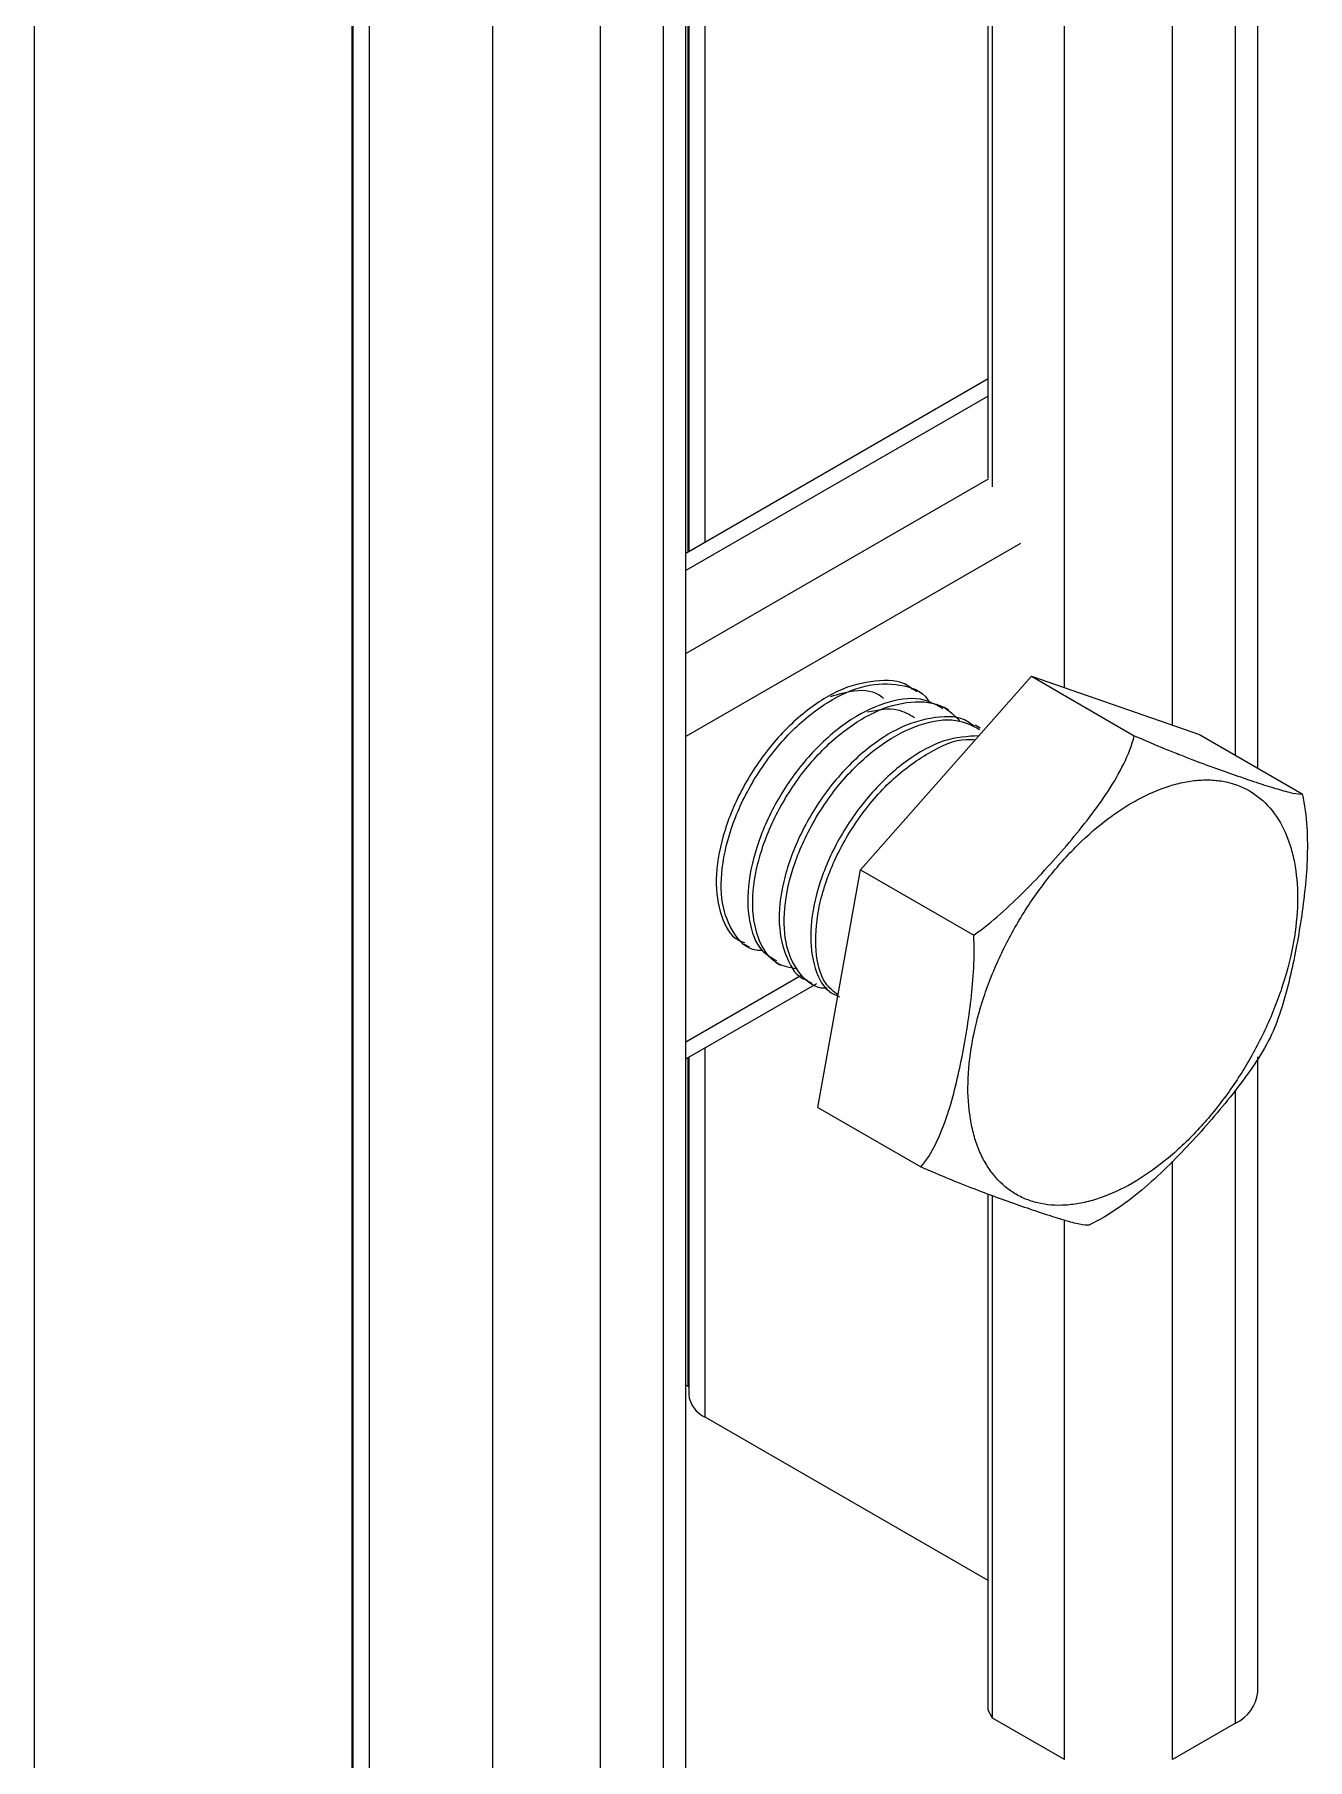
# Model space of a CAD drawing. Extents: x -976302 to -776254, y 5665 to 231437.
# Drawn here: x -791760.4 to -791508.5, y 90340.4 to 90681.8 of the extents above; entities that cross this region are included whole.
import ezdxf

# ---------------------------------------------------------------- set-up
doc = ezdxf.new("R2010")
doc.units = 0
doc.header["$LTSCALE"] = 1000
doc.header["$MEASUREMENT"] = 0
doc.layers.add('暖通', color=7, linetype='Continuous')

msp = doc.modelspace()

# ---------------------------------------------------------------- linework, layer by layer
at = {"layer": '暖通', "color": 7}
for p, q in [((-791760.37, 90331.58), (-791760.37, 91564.23)), ((-791760.37, 90331.58), (-791760.37, 91564.23)), ((-791697.48, 90295.27), (-791697.48, 91527.92)), ((-791697.48, 90295.27), (-791697.48, 91527.92)), ((-791697.35, 91526.38), (-791697.35, 90293.74)), ((-791697.35, 91526.38), (-791697.35, 90293.74)), ((-791694.11, 90289.22), (-791694.11, 91521.86)), ((-791694.11, 90289.22), (-791694.11, 91521.86)), ((-791631.46, 90288.47), (-791631.46, 91521.12)), ((-791631.46, 90288.47), (-791631.46, 91521.12)), ((-791635.88, 90282.31), (-791635.88, 91514.95)), ((-791635.88, 90282.31), (-791635.88, 91514.95)), ((-791669.69, 90275.12), (-791669.69, 91507.76)), ((-791669.69, 90275.12), (-791669.69, 91507.76)), ((-791648.34, 90275.12), (-791648.34, 91507.76)), ((-791648.34, 90275.12), (-791648.34, 91507.76)), ((-791631.03, 90579.41), (-791631.03, 91301.1)), ((-791631.03, 90579.41), (-791631.03, 91301.1)), ((-791630.9, 91301.18), (-791630.9, 90579.49)), ((-791630.9, 91301.18), (-791630.9, 90579.49)), ((-791627.65, 90581.36), (-791627.65, 91303.05)), ((-791627.65, 90581.36), (-791627.65, 91303.05)), ((-791518.31, 90536.66), (-791518.31, 91301.29)), ((-791518.31, 90536.66), (-791518.31, 91301.29)), ((-791522.73, 90539.21), (-791522.73, 91294.67)), ((-791522.73, 90539.21), (-791522.73, 91294.67)), ((-791535.19, 90545.16), (-791535.19, 91280.59)), ((-791535.19, 90545.16), (-791535.19, 91280.59)), ((-791571.66, 90594.05), (-791571.66, 91274.09)), ((-791571.66, 90594.05), (-791571.66, 91274.09)), ((-791570.77, 90592.3), (-791570.77, 91273.75)), ((-791570.77, 90592.3), (-791570.77, 91273.75)), ((-791556.54, 90552.54), (-791556.54, 91268.97)), ((-791556.54, 90552.54), (-791556.54, 91268.97)), ((-791571.66, 90613.68), (-791631.46, 90579.16)), ((-791571.66, 90613.68), (-791631.46, 90579.16)), ((-791571.66, 90610.28), (-791631.46, 90575.76)), ((-791571.66, 90610.28), (-791631.46, 90575.76)), ((-791631.46, 90559.32), (-791571.57, 90593.9)), ((-791631.46, 90559.32), (-791571.57, 90593.9)), ((-791565.25, 90581.11), (-791631.46, 90542.89)), ((-791565.25, 90581.11), (-791631.46, 90542.89)), ((-791596.91, 90516.53), (-791563.1, 90554.82)), ((-791596.91, 90516.53), (-791563.1, 90554.82)), ((-791585.67, 90551.75), (-791586.66, 90552.33)), ((-791585.67, 90551.75), (-791586.66, 90552.33)), ((-791563.11, 90554.82), (-791542.74, 90543.06)), ((-791563.11, 90554.82), (-791529.86, 90543.31)), ((-791563.11, 90554.82), (-791542.74, 90543.06)), ((-791563.11, 90554.82), (-791529.86, 90543.31)), ((-791579.44, 90548.16), (-791580.43, 90548.73)), ((-791579.44, 90548.16), (-791580.43, 90548.73)), ((-791573.22, 90544.56), (-791574.2, 90545.13)), ((-791573.22, 90544.56), (-791574.2, 90545.13)), ((-791529.86, 90543.32), (-791509.49, 90531.56)), ((-791529.86, 90543.32), (-791509.49, 90531.56)), ((-791605.33, 90469.47), (-791596.91, 90516.54)), ((-791605.33, 90469.47), (-791596.91, 90516.54)), ((-791596.91, 90516.53), (-791574.49, 90503.59)), ((-791596.91, 90516.53), (-791574.49, 90503.59)), ((-791619.96, 90501.82), (-791618.97, 90501.26)), ((-791619.96, 90501.82), (-791618.97, 90501.26)), ((-791613.73, 90498.23), (-791612.74, 90497.66)), ((-791613.73, 90498.23), (-791612.74, 90497.66)), ((-791631.46, 90482.49), (-791608.55, 90495.72)), ((-791631.46, 90482.49), (-791608.55, 90495.72)), ((-791607.51, 90494.64), (-791606.52, 90494.07)), ((-791607.51, 90494.64), (-791606.52, 90494.07)), ((-791631.46, 90479.09), (-791605.59, 90494.02)), ((-791631.46, 90479.09), (-791605.59, 90494.02)), ((-791627.65, 90408.2), (-791627.65, 90481.28)), ((-791627.65, 90408.2), (-791627.65, 90481.28)), ((-791631.03, 90414.26), (-791631.03, 90479.33)), ((-791631.03, 90414.26), (-791631.03, 90479.33)), ((-791630.9, 90479.41), (-791630.9, 90412.72)), ((-791630.9, 90479.41), (-791630.9, 90412.72)), ((-791518.31, 90353.79), (-791518.31, 90479.53)), ((-791518.31, 90353.79), (-791518.31, 90479.53)), ((-791522.73, 90347.63), (-791522.73, 90472.91)), ((-791522.73, 90347.63), (-791522.73, 90472.91)), ((-791605.33, 90469.47), (-791584.96, 90457.71)), ((-791605.33, 90469.47), (-791584.96, 90457.71)), ((-791535.19, 90340.44), (-791535.19, 90458.83)), ((-791535.19, 90340.44), (-791535.19, 90458.83)), ((-791571.66, 90350.2), (-791571.66, 90452.33)), ((-791571.66, 90350.2), (-791571.66, 90452.33)), ((-791570.77, 90348.65), (-791570.77, 90451.99)), ((-791570.77, 90348.65), (-791570.77, 90451.99)), ((-791556.54, 90340.44), (-791556.54, 90447.2)), ((-791556.54, 90340.44), (-791556.54, 90447.2)), ((-791631.03, 90414.26), (-791631.46, 90414.5)), ((-791631.03, 90414.26), (-791631.46, 90414.5)), ((-791571.66, 90375.87), (-791627.65, 90408.2)), ((-791571.66, 90375.87), (-791627.65, 90408.2)), ((-791570.77, 90348.65), (-791571.66, 90350.2)), ((-791570.77, 90348.65), (-791571.66, 90350.2)), ((-791556.54, 90340.44), (-791570.77, 90348.65)), ((-791556.54, 90340.44), (-791570.77, 90348.65)), ((-791522.73, 90347.63), (-791535.19, 90340.44)), ((-791522.73, 90347.63), (-791535.19, 90340.44))]:
    msp.add_line(p, q, dxfattribs=at)
at = {"layer": '暖通', "color": 7, "flags": 128}
msp.add_lwpolyline([(-791630.9, 90414.16), (-791630.95, 90414.2), (-791631.03, 90414.26)], dxfattribs=at)
msp.add_lwpolyline([(-791630.9, 90414.16), (-791630.95, 90414.2), (-791631.03, 90414.26)], dxfattribs=at)
at = {"layer": '暖通', "color": 7}
for centre, radius, start, end in [((-791625.53, 90413.15), 5.39, 184.5816, 246.7386), ((-791625.53, 90413.15), 5.39, 184.5816, 246.7386), ((-791525.87, 90354.54), 7.59, 294.3747, 354.3052), ((-791525.87, 90354.54), 7.59, 294.3747, 354.3052)]:
    msp.add_arc(centre, radius, start, end, dxfattribs=at)
for points, knots in [([(-791586.7, 90552.27), (-791586.77, 90552.33), (-791588.35, 90553.9), (-791593.09, 90554.24), (-791600.35, 90552.84), (-791608, 90548.11), (-791615.03, 90541.08), (-791620.73, 90532.43), (-791624.44, 90523.18), (-791625.9, 90514.38), (-791624.7, 90507.25), (-791622.49, 90503), (-791620.26, 90502.27), (-791619.81, 90502.12)], [0, 0, 0, 0, 0.004698, 0.112225, 0.219727, 0.327257, 0.434755, 0.542262, 0.649775, 0.757277, 0.864806, 0.972304, 1, 1, 1, 1]), ([(-791586.7, 90552.27), (-791586.77, 90552.33), (-791588.35, 90553.9), (-791593.09, 90554.24), (-791600.35, 90552.84), (-791608, 90548.11), (-791615.03, 90541.08), (-791620.73, 90532.43), (-791624.44, 90523.18), (-791625.9, 90514.38), (-791624.7, 90507.25), (-791622.49, 90503), (-791620.26, 90502.27), (-791619.81, 90502.12)], [0, 0, 0, 0, 0.004698, 0.112225, 0.219727, 0.327257, 0.434755, 0.542262, 0.649775, 0.757277, 0.864806, 0.972304, 1, 1, 1, 1]), ([(-791616.28, 90500.53), (-791616.72, 90500.53), (-791619.15, 90500.57), (-791622.21, 90503.7), (-791624.63, 90509.61), (-791624.52, 90517.75), (-791622.05, 90526.88), (-791617.32, 90535.97), (-791610.96, 90544.02), (-791603.53, 90550.02), (-791595.88, 90553.42), (-791589.03, 90553.43), (-791584.61, 90551.93), (-791583.31, 90549.8), (-791583.18, 90549.6)], [0, 0, 0, 0, 0.021072, 0.117952, 0.214813, 0.311683, 0.408551, 0.505409, 0.602291, 0.699152, 0.796038, 0.892896, 0.989761, 1, 1, 1, 1]), ([(-791616.28, 90500.53), (-791616.72, 90500.53), (-791619.15, 90500.57), (-791622.21, 90503.7), (-791624.63, 90509.61), (-791624.52, 90517.75), (-791622.05, 90526.88), (-791617.32, 90535.97), (-791610.96, 90544.02), (-791603.53, 90550.02), (-791595.88, 90553.42), (-791589.03, 90553.43), (-791584.61, 90551.93), (-791583.31, 90549.8), (-791583.18, 90549.6)], [0, 0, 0, 0, 0.021072, 0.117952, 0.214813, 0.311683, 0.408551, 0.505409, 0.602291, 0.699152, 0.796038, 0.892896, 0.989761, 1, 1, 1, 1]), ([(-791580.61, 90548.38), (-791581.79, 90549.08), (-791584.76, 90550.83), (-791591.19, 90550.14), (-791598.79, 90546.72), (-791606.14, 90540.49), (-791612.47, 90532.39), (-791617, 90523.23), (-791619.4, 90514.14), (-791619.23, 90506.23), (-791617.22, 90500.64), (-791614.57, 90499.15), (-791613.53, 90498.56)], [0, 0, 0, 0, 0.069884, 0.177358, 0.284837, 0.392322, 0.49979, 0.607289, 0.714761, 0.822259, 0.929728, 1, 1, 1, 1]), ([(-791580.61, 90548.38), (-791581.79, 90549.08), (-791584.76, 90550.83), (-791591.19, 90550.14), (-791598.79, 90546.72), (-791606.14, 90540.49), (-791612.47, 90532.39), (-791617, 90523.23), (-791619.4, 90514.14), (-791619.23, 90506.23), (-791617.22, 90500.64), (-791614.57, 90499.15), (-791613.53, 90498.56)], [0, 0, 0, 0, 0.069884, 0.177358, 0.284837, 0.392322, 0.49979, 0.607289, 0.714761, 0.822259, 0.929728, 1, 1, 1, 1]), ([(-791609.58, 90496.91), (-791610.88, 90497.15), (-791614.05, 90497.73), (-791617.23, 90502.15), (-791618.64, 90509.04), (-791617.61, 90517.7), (-791614.19, 90526.93), (-791608.75, 90535.73), (-791601.88, 90543.08), (-791594.24, 90548.12), (-791586.86, 90550.19), (-791580.81, 90549.54), (-791578.3, 90547.04), (-791577.3, 90546.04)], [0, 0, 0, 0, 0.066628, 0.163255, 0.259862, 0.356496, 0.453098, 0.549713, 0.646327, 0.742935, 0.839562, 0.936166, 1, 1, 1, 1]), ([(-791609.58, 90496.91), (-791610.88, 90497.15), (-791614.05, 90497.73), (-791617.23, 90502.15), (-791618.64, 90509.04), (-791617.61, 90517.7), (-791614.19, 90526.93), (-791608.75, 90535.73), (-791601.88, 90543.08), (-791594.24, 90548.12), (-791586.86, 90550.19), (-791580.81, 90549.54), (-791578.3, 90547.04), (-791577.3, 90546.04)], [0, 0, 0, 0, 0.066628, 0.163255, 0.259862, 0.356496, 0.453098, 0.549713, 0.646327, 0.742935, 0.839562, 0.936166, 1, 1, 1, 1]), ([(-791592.36, 90550.4), (-791592.47, 90550.51), (-791593.91, 90551.88), (-791597.62, 90552.33), (-791601.32, 90551.23), (-791602.92, 90550.76)], [0, 0, 0, 0, 0.046072, 0.587529, 1, 1, 1, 1]), ([(-791592.36, 90550.4), (-791592.47, 90550.51), (-791593.91, 90551.88), (-791597.62, 90552.33), (-791601.32, 90551.23), (-791602.92, 90550.76)], [0, 0, 0, 0, 0.046072, 0.587529, 1, 1, 1, 1]), ([(-791574.38, 90544.86), (-791574.79, 90545.21), (-791576.81, 90546.93), (-791582.09, 90547.02), (-791589.53, 90544.89), (-791597.1, 90539.62), (-791603.92, 90532.18), (-791609.24, 90523.3), (-791612.49, 90514.08), (-791613.43, 90505.48), (-791611.69, 90498.87), (-791609.48, 90495.19), (-791607.56, 90494.73), (-791607.48, 90494.71)], [0, 0, 0, 0, 0.027285, 0.134803, 0.242305, 0.349838, 0.457336, 0.564853, 0.672359, 0.779865, 0.887382, 0.99488, 1, 1, 1, 1]), ([(-791574.38, 90544.86), (-791574.79, 90545.21), (-791576.81, 90546.93), (-791582.09, 90547.02), (-791589.53, 90544.89), (-791597.1, 90539.62), (-791603.92, 90532.18), (-791609.24, 90523.3), (-791612.49, 90514.08), (-791613.43, 90505.48), (-791611.69, 90498.87), (-791609.48, 90495.19), (-791607.56, 90494.73), (-791607.48, 90494.71)], [0, 0, 0, 0, 0.027285, 0.134803, 0.242305, 0.349838, 0.457336, 0.564853, 0.672359, 0.779865, 0.887382, 0.99488, 1, 1, 1, 1]), ([(-791603.51, 90493.11), (-791603.67, 90493.09), (-791605.88, 90492.94), (-791608.96, 90495.58), (-791611.89, 90500.94), (-791612.28, 90508.74), (-791610.32, 90517.74), (-791606.02, 90526.92), (-791599.96, 90535.27), (-791592.67, 90541.8), (-791585.06, 90545.67), (-791578.22, 90546.76), (-791574.84, 90545.07), (-791573.34, 90544.31)], [0, 0, 0, 0, 0.007719, 0.109017, 0.210311, 0.311601, 0.412909, 0.514194, 0.615507, 0.716795, 0.8181, 0.91939, 1, 1, 1, 1]), ([(-791603.51, 90493.11), (-791603.67, 90493.09), (-791605.88, 90492.94), (-791608.96, 90495.58), (-791611.89, 90500.94), (-791612.28, 90508.74), (-791610.32, 90517.74), (-791606.02, 90526.92), (-791599.96, 90535.27), (-791592.67, 90541.8), (-791585.06, 90545.67), (-791578.22, 90546.76), (-791574.84, 90545.07), (-791573.34, 90544.31)], [0, 0, 0, 0, 0.007719, 0.109017, 0.210311, 0.311601, 0.412909, 0.514194, 0.615507, 0.716795, 0.8181, 0.91939, 1, 1, 1, 1]), ([(-791586.22, 90546.62), (-791587.3, 90547.25), (-791589.93, 90548.8), (-791593.45, 90548.13), (-791595.54, 90547.73)], [0, 0, 0, 0, 0.409261, 1, 1, 1, 1]), ([(-791586.22, 90546.62), (-791587.3, 90547.25), (-791589.93, 90548.8), (-791593.45, 90548.13), (-791595.54, 90547.73)], [0, 0, 0, 0, 0.409261, 1, 1, 1, 1]), ([(-791573.49, 90543.06), (-791575.74, 90542.92), (-791580.33, 90542.63), (-791587.95, 90538.37), (-791595.12, 90531.74), (-791601.14, 90523.32), (-791605.24, 90514.09), (-791607.14, 90505.14), (-791606.42, 90497.62), (-791604.27, 90492.78), (-791601.82, 90491.73), (-791601.07, 90491.41)], [0, 0, 0, 0, 0.114407, 0.233411, 0.352397, 0.471379, 0.590384, 0.709367, 0.828387, 0.947365, 1, 1, 1, 1]), ([(-791573.49, 90543.06), (-791575.74, 90542.92), (-791580.33, 90542.63), (-791587.95, 90538.37), (-791595.12, 90531.74), (-791601.14, 90523.32), (-791605.24, 90514.09), (-791607.14, 90505.14), (-791606.42, 90497.62), (-791604.27, 90492.78), (-791601.82, 90491.73), (-791601.07, 90491.41)], [0, 0, 0, 0, 0.114407, 0.233411, 0.352397, 0.471379, 0.590384, 0.709367, 0.828387, 0.947365, 1, 1, 1, 1]), ([(-791601.35, 90491.71), (-791602.25, 90492.42), (-791604.6, 90494.3), (-791606.04, 90500.31), (-791605.59, 90508.58), (-791602.65, 90517.81), (-791597.58, 90526.76), (-791590.95, 90534.56), (-791583.47, 90539.92), (-791577.59, 90542.58), (-791574.79, 90542.31), (-791574.21, 90542.25)], [0, 0, 0, 0, 0.078363, 0.205173, 0.332008, 0.458819, 0.58563, 0.712461, 0.839271, 0.96612, 1, 1, 1, 1]), ([(-791601.35, 90491.71), (-791602.25, 90492.42), (-791604.6, 90494.3), (-791606.04, 90500.31), (-791605.59, 90508.58), (-791602.65, 90517.81), (-791597.58, 90526.76), (-791590.95, 90534.56), (-791583.47, 90539.92), (-791577.59, 90542.58), (-791574.79, 90542.31), (-791574.21, 90542.25)], [0, 0, 0, 0, 0.078363, 0.205173, 0.332008, 0.458819, 0.58563, 0.712461, 0.839271, 0.96612, 1, 1, 1, 1]), ([(-791574.49, 90503.59), (-791572.64, 90504.91), (-791570.91, 90506.32), (-791567.59, 90509.23), (-791566, 90510.75), (-791562.91, 90513.84), (-791561.41, 90515.42), (-791558.48, 90518.63), (-791557.04, 90520.26), (-791554.25, 90523.56), (-791552.9, 90525.23), (-791550.31, 90528.62), (-791549.07, 90530.34), (-791546.78, 90533.85), (-791545.72, 90535.66), (-791543.94, 90539.33), (-791543.21, 90541.18), (-791542.73, 90543.07)], [0, 0, 0, 0, 0.125, 0.125, 0.25, 0.25, 0.375, 0.375, 0.5, 0.5, 0.625, 0.625, 0.75, 0.75, 0.875, 0.875, 1, 1, 1, 1]), ([(-791574.49, 90503.59), (-791572.64, 90504.91), (-791570.91, 90506.32), (-791567.59, 90509.23), (-791566, 90510.75), (-791562.91, 90513.84), (-791561.41, 90515.42), (-791558.48, 90518.63), (-791557.04, 90520.26), (-791554.25, 90523.56), (-791552.9, 90525.23), (-791550.31, 90528.62), (-791549.07, 90530.34), (-791546.78, 90533.85), (-791545.72, 90535.66), (-791543.94, 90539.33), (-791543.21, 90541.18), (-791542.73, 90543.07)], [0, 0, 0, 0, 0.125, 0.125, 0.25, 0.25, 0.375, 0.375, 0.5, 0.5, 0.625, 0.625, 0.75, 0.75, 0.875, 0.875, 1, 1, 1, 1]), ([(-791542.73, 90543.05), (-791540.57, 90542.1), (-791538.58, 90541.25), (-791535.75, 90540.1), (-791534.83, 90539.73), (-791533.06, 90539.03), (-791532.21, 90538.7), (-791529.72, 90537.75), (-791528.15, 90537.17), (-791525.13, 90536.08), (-791523.67, 90535.57), (-791520.84, 90534.59), (-791519.47, 90534.12), (-791516.83, 90533.26), (-791515.57, 90532.86), (-791513.27, 90532.18), (-791512.23, 90531.9), (-791510.52, 90531.54), (-791509.84, 90531.46), (-791509.49, 90531.55)], [0, 0, 0, 0, 0.125, 0.125, 0.1875, 0.1875, 0.25, 0.25, 0.375, 0.375, 0.5, 0.5, 0.625, 0.625, 0.75, 0.75, 0.875, 0.875, 1, 1, 1, 1]), ([(-791542.73, 90543.05), (-791540.57, 90542.1), (-791538.58, 90541.25), (-791535.75, 90540.1), (-791534.83, 90539.73), (-791533.06, 90539.03), (-791532.21, 90538.7), (-791529.72, 90537.75), (-791528.15, 90537.17), (-791525.13, 90536.08), (-791523.67, 90535.57), (-791520.84, 90534.59), (-791519.47, 90534.12), (-791516.83, 90533.26), (-791515.57, 90532.86), (-791513.27, 90532.18), (-791512.23, 90531.9), (-791510.52, 90531.54), (-791509.84, 90531.46), (-791509.49, 90531.55)], [0, 0, 0, 0, 0.125, 0.125, 0.1875, 0.1875, 0.25, 0.25, 0.375, 0.375, 0.5, 0.5, 0.625, 0.625, 0.75, 0.75, 0.875, 0.875, 1, 1, 1, 1]), ([(-791510.47, 90509.14), (-791510.36, 90511.68), (-791510.47, 90514.08), (-791510.93, 90517.45), (-791511.14, 90518.54), (-791511.65, 90520.64), (-791511.97, 90521.65), (-791513.05, 90524.52), (-791513.95, 90526.21), (-791516.14, 90529.18), (-791517.43, 90530.45), (-791520.28, 90532.44), (-791521.86, 90533.19), (-791524.44, 90533.91), (-791525.34, 90534.09), (-791527.17, 90534.3), (-791529.04, 90534.38), (-791531, 90534.19), (-791533.01, 90533.86), (-791534.04, 90533.63), (-791537.16, 90532.74), (-791539.27, 90531.88), (-791542.45, 90530.23), (-791543.52, 90529.62), (-791545.67, 90528.26), (-791546.74, 90527.52), (-791549.9, 90525.15), (-791551.96, 90523.37), (-791554.98, 90520.39), (-791555.98, 90519.34), (-791557.92, 90517.16), (-791558.86, 90516.04), (-791561.6, 90512.57), (-791563.31, 90510.12), (-791566.5, 90504.95), (-791567.94, 90502.29), (-791569.84, 90498.24), (-791570.43, 90496.88), (-791571.53, 90494.13), (-791572.05, 90492.73), (-791573.42, 90488.59), (-791574.14, 90485.87), (-791575.18, 90480.49), (-791575.5, 90477.83), (-791575.72, 90472.8), (-791575.62, 90470.4), (-791575.15, 90467), (-791574.94, 90465.89), (-791574.43, 90463.8), (-791573.81, 90461.8), (-791573, 90460), (-791572.09, 90458.3), (-791571.59, 90457.49), (-791569.94, 90455.25), (-791568.67, 90454.01), (-791566.53, 90452.51), (-791565.78, 90452.07), (-791564.19, 90451.32), (-791563.36, 90451.01), (-791560.79, 90450.28), (-791558.97, 90450.07), (-791556.08, 90450.15), (-791555.08, 90450.25), (-791553.07, 90450.57), (-791552.05, 90450.8), (-791548.96, 90451.69), (-791546.85, 90452.53), (-791542.56, 90454.76), (-791540.42, 90456.11), (-791537.27, 90458.46), (-791536.22, 90459.3), (-791534.15, 90461.1), (-791533.11, 90462.05), (-791530.09, 90465.04), (-791528.17, 90467.2), (-791524.51, 90471.83), (-791522.76, 90474.33), (-791519.6, 90479.45), (-791518.17, 90482.09), (-791516.25, 90486.17), (-791515.65, 90487.55), (-791514.55, 90490.31), (-791514.04, 90491.68), (-791512.68, 90495.79), (-791511.95, 90498.53), (-791510.89, 90503.96), (-791510.58, 90506.59), (-791510.47, 90509.14)], [0, 0, 0, 0, 0.03125, 0.03125, 0.046875, 0.046875, 0.0625, 0.0625, 0.09375, 0.09375, 0.125, 0.125, 0.15625, 0.15625, 0.171875, 0.171875, 0.1875, 0.203125, 0.203125, 0.21875, 0.21875, 0.25, 0.25, 0.265625, 0.265625, 0.28125, 0.28125, 0.3125, 0.3125, 0.328125, 0.328125, 0.34375, 0.34375, 0.375, 0.375, 0.40625, 0.40625, 0.421875, 0.421875, 0.4375, 0.4375, 0.46875, 0.46875, 0.5, 0.5, 0.53125, 0.53125, 0.546875, 0.546875, 0.5625, 0.578125, 0.578125, 0.59375, 0.59375, 0.625, 0.625, 0.640625, 0.640625, 0.65625, 0.65625, 0.6875, 0.6875, 0.703125, 0.703125, 0.71875, 0.71875, 0.75, 0.75, 0.78125, 0.78125, 0.796875, 0.796875, 0.8125, 0.8125, 0.84375, 0.84375, 0.875, 0.875, 0.90625, 0.90625, 0.921875, 0.921875, 0.9375, 0.9375, 0.96875, 0.96875, 1, 1, 1, 1]), ([(-791510.47, 90509.14), (-791510.36, 90511.68), (-791510.47, 90514.08), (-791510.93, 90517.45), (-791511.14, 90518.54), (-791511.65, 90520.64), (-791511.97, 90521.65), (-791513.05, 90524.52), (-791513.95, 90526.21), (-791516.14, 90529.18), (-791517.43, 90530.45), (-791520.28, 90532.44), (-791521.86, 90533.19), (-791524.44, 90533.91), (-791525.34, 90534.09), (-791527.17, 90534.3), (-791529.04, 90534.38), (-791531, 90534.19), (-791533.01, 90533.86), (-791534.04, 90533.63), (-791537.16, 90532.74), (-791539.27, 90531.88), (-791542.45, 90530.23), (-791543.52, 90529.62), (-791545.67, 90528.26), (-791546.74, 90527.52), (-791549.9, 90525.15), (-791551.96, 90523.37), (-791554.98, 90520.39), (-791555.98, 90519.34), (-791557.92, 90517.16), (-791558.86, 90516.04), (-791561.6, 90512.57), (-791563.31, 90510.12), (-791566.5, 90504.95), (-791567.94, 90502.29), (-791569.84, 90498.24), (-791570.43, 90496.88), (-791571.53, 90494.13), (-791572.05, 90492.73), (-791573.42, 90488.59), (-791574.14, 90485.87), (-791575.18, 90480.49), (-791575.5, 90477.83), (-791575.72, 90472.8), (-791575.62, 90470.4), (-791575.15, 90467), (-791574.94, 90465.89), (-791574.43, 90463.8), (-791573.81, 90461.8), (-791573, 90460), (-791572.09, 90458.3), (-791571.59, 90457.49), (-791569.94, 90455.25), (-791568.67, 90454.01), (-791566.53, 90452.51), (-791565.78, 90452.07), (-791564.19, 90451.32), (-791563.36, 90451.01), (-791560.79, 90450.28), (-791558.97, 90450.07), (-791556.08, 90450.15), (-791555.08, 90450.25), (-791553.07, 90450.57), (-791552.05, 90450.8), (-791548.96, 90451.69), (-791546.85, 90452.53), (-791542.56, 90454.76), (-791540.42, 90456.11), (-791537.27, 90458.46), (-791536.22, 90459.3), (-791534.15, 90461.1), (-791533.11, 90462.05), (-791530.09, 90465.04), (-791528.17, 90467.2), (-791524.51, 90471.83), (-791522.76, 90474.33), (-791519.6, 90479.45), (-791518.17, 90482.09), (-791516.25, 90486.17), (-791515.65, 90487.55), (-791514.55, 90490.31), (-791514.04, 90491.68), (-791512.68, 90495.79), (-791511.95, 90498.53), (-791510.89, 90503.96), (-791510.58, 90506.59), (-791510.47, 90509.14)], [0, 0, 0, 0, 0.03125, 0.03125, 0.046875, 0.046875, 0.0625, 0.0625, 0.09375, 0.09375, 0.125, 0.125, 0.15625, 0.15625, 0.171875, 0.171875, 0.1875, 0.203125, 0.203125, 0.21875, 0.21875, 0.25, 0.25, 0.265625, 0.265625, 0.28125, 0.28125, 0.3125, 0.3125, 0.328125, 0.328125, 0.34375, 0.34375, 0.375, 0.375, 0.40625, 0.40625, 0.421875, 0.421875, 0.4375, 0.4375, 0.46875, 0.46875, 0.5, 0.5, 0.53125, 0.53125, 0.546875, 0.546875, 0.5625, 0.578125, 0.578125, 0.59375, 0.59375, 0.625, 0.625, 0.640625, 0.640625, 0.65625, 0.65625, 0.6875, 0.6875, 0.703125, 0.703125, 0.71875, 0.71875, 0.75, 0.75, 0.78125, 0.78125, 0.796875, 0.796875, 0.8125, 0.8125, 0.84375, 0.84375, 0.875, 0.875, 0.90625, 0.90625, 0.921875, 0.921875, 0.9375, 0.9375, 0.96875, 0.96875, 1, 1, 1, 1]), ([(-791509.49, 90531.56), (-791509.01, 90529.34), (-791508.74, 90527.13), (-791508.46, 90522.75), (-791508.46, 90520.56), (-791508.63, 90516.3), (-791508.8, 90514.21), (-791509.25, 90510.1), (-791509.52, 90508.07), (-791510.15, 90504.05), (-791510.5, 90502.06), (-791511.28, 90498.11), (-791511.7, 90496.16), (-791512.65, 90492.3), (-791513.18, 90490.4), (-791514.38, 90486.74), (-791515.06, 90484.97), (-791515.86, 90483.3)], [0, 0, 0, 0, 0.125, 0.125, 0.25, 0.25, 0.375, 0.375, 0.5, 0.5, 0.625, 0.625, 0.75, 0.75, 0.875, 0.875, 1, 1, 1, 1]), ([(-791509.49, 90531.56), (-791509.01, 90529.34), (-791508.74, 90527.13), (-791508.46, 90522.75), (-791508.46, 90520.56), (-791508.63, 90516.3), (-791508.8, 90514.21), (-791509.25, 90510.1), (-791509.52, 90508.07), (-791510.15, 90504.05), (-791510.5, 90502.06), (-791511.28, 90498.11), (-791511.7, 90496.16), (-791512.65, 90492.3), (-791513.18, 90490.4), (-791514.38, 90486.74), (-791515.06, 90484.97), (-791515.86, 90483.3)], [0, 0, 0, 0, 0.125, 0.125, 0.25, 0.25, 0.375, 0.375, 0.5, 0.5, 0.625, 0.625, 0.75, 0.75, 0.875, 0.875, 1, 1, 1, 1]), ([(-791584.96, 90457.71), (-791583.85, 90459.02), (-791582.92, 90460.53), (-791581.27, 90463.81), (-791580.56, 90465.58), (-791579.31, 90469.22), (-791578.78, 90471.09), (-791577.81, 90474.9), (-791577.37, 90476.84), (-791576.58, 90480.77), (-791576.22, 90482.75), (-791575.57, 90486.77), (-791575.28, 90488.8), (-791574.81, 90492.92), (-791574.62, 90495.02), (-791574.41, 90499.26), (-791574.39, 90501.41), (-791574.49, 90503.59)], [0, 0, 0, 0, 0.125, 0.125, 0.25, 0.25, 0.375, 0.375, 0.5, 0.5, 0.625, 0.625, 0.75, 0.75, 0.875, 0.875, 1, 1, 1, 1]), ([(-791584.96, 90457.71), (-791583.85, 90459.02), (-791582.92, 90460.53), (-791581.27, 90463.81), (-791580.56, 90465.58), (-791579.31, 90469.22), (-791578.78, 90471.09), (-791577.81, 90474.9), (-791577.37, 90476.84), (-791576.58, 90480.77), (-791576.22, 90482.75), (-791575.57, 90486.77), (-791575.28, 90488.8), (-791574.81, 90492.92), (-791574.62, 90495.02), (-791574.41, 90499.26), (-791574.39, 90501.41), (-791574.49, 90503.59)], [0, 0, 0, 0, 0.125, 0.125, 0.25, 0.25, 0.375, 0.375, 0.5, 0.5, 0.625, 0.625, 0.75, 0.75, 0.875, 0.875, 1, 1, 1, 1]), ([(-791515.86, 90483.3), (-791516.8, 90481.46), (-791517.88, 90479.68), (-791520.21, 90476.19), (-791521.46, 90474.49), (-791524.08, 90471.12), (-791525.44, 90469.46), (-791528.24, 90466.18), (-791529.68, 90464.55), (-791532.64, 90461.35), (-791534.15, 90459.77), (-791537.27, 90456.69), (-791538.88, 90455.18), (-791542.24, 90452.29), (-791544.01, 90450.89), (-791547.72, 90448.34), (-791549.65, 90447.18), (-791551.7, 90446.21)], [0, 0, 0, 0, 0.125, 0.125, 0.25, 0.25, 0.375, 0.375, 0.5, 0.5, 0.625, 0.625, 0.75, 0.75, 0.875, 0.875, 1, 1, 1, 1]), ([(-791515.86, 90483.3), (-791516.8, 90481.46), (-791517.88, 90479.68), (-791520.21, 90476.19), (-791521.46, 90474.49), (-791524.08, 90471.12), (-791525.44, 90469.46), (-791528.24, 90466.18), (-791529.68, 90464.55), (-791532.64, 90461.35), (-791534.15, 90459.77), (-791537.27, 90456.69), (-791538.88, 90455.18), (-791542.24, 90452.29), (-791544.01, 90450.89), (-791547.72, 90448.34), (-791549.65, 90447.18), (-791551.7, 90446.21)], [0, 0, 0, 0, 0.125, 0.125, 0.25, 0.25, 0.375, 0.375, 0.5, 0.5, 0.625, 0.625, 0.75, 0.75, 0.875, 0.875, 1, 1, 1, 1]), ([(-791551.7, 90446.21), (-791552.05, 90446.12), (-791552.71, 90446.19), (-791554.42, 90446.55), (-791555.47, 90446.83), (-791557.76, 90447.5), (-791559.01, 90447.9), (-791561.63, 90448.76), (-791563.01, 90449.22), (-791565.85, 90450.21), (-791567.32, 90450.73), (-791570.37, 90451.83), (-791571.94, 90452.41), (-791575.27, 90453.68), (-791577.04, 90454.37), (-791579.86, 90455.53), (-791580.83, 90455.93), (-791582.84, 90456.79), (-791583.89, 90457.24), (-791584.96, 90457.71)], [0, 0, 0, 0, 0.125, 0.125, 0.25, 0.25, 0.375, 0.375, 0.5, 0.5, 0.625, 0.625, 0.75, 0.75, 0.875, 0.875, 0.9375, 0.9375, 1, 1, 1, 1]), ([(-791551.7, 90446.21), (-791552.05, 90446.12), (-791552.71, 90446.19), (-791554.42, 90446.55), (-791555.47, 90446.83), (-791557.76, 90447.5), (-791559.01, 90447.9), (-791561.63, 90448.76), (-791563.01, 90449.22), (-791565.85, 90450.21), (-791567.32, 90450.73), (-791570.37, 90451.83), (-791571.94, 90452.41), (-791575.27, 90453.68), (-791577.04, 90454.37), (-791579.86, 90455.53), (-791580.83, 90455.93), (-791582.84, 90456.79), (-791583.89, 90457.24), (-791584.96, 90457.71)], [0, 0, 0, 0, 0.125, 0.125, 0.25, 0.25, 0.375, 0.375, 0.5, 0.5, 0.625, 0.625, 0.75, 0.75, 0.875, 0.875, 0.9375, 0.9375, 1, 1, 1, 1])]:
    msp.add_open_spline(points, degree=3, knots=knots, dxfattribs=at)

doc.saveas('drawing.dxf')
